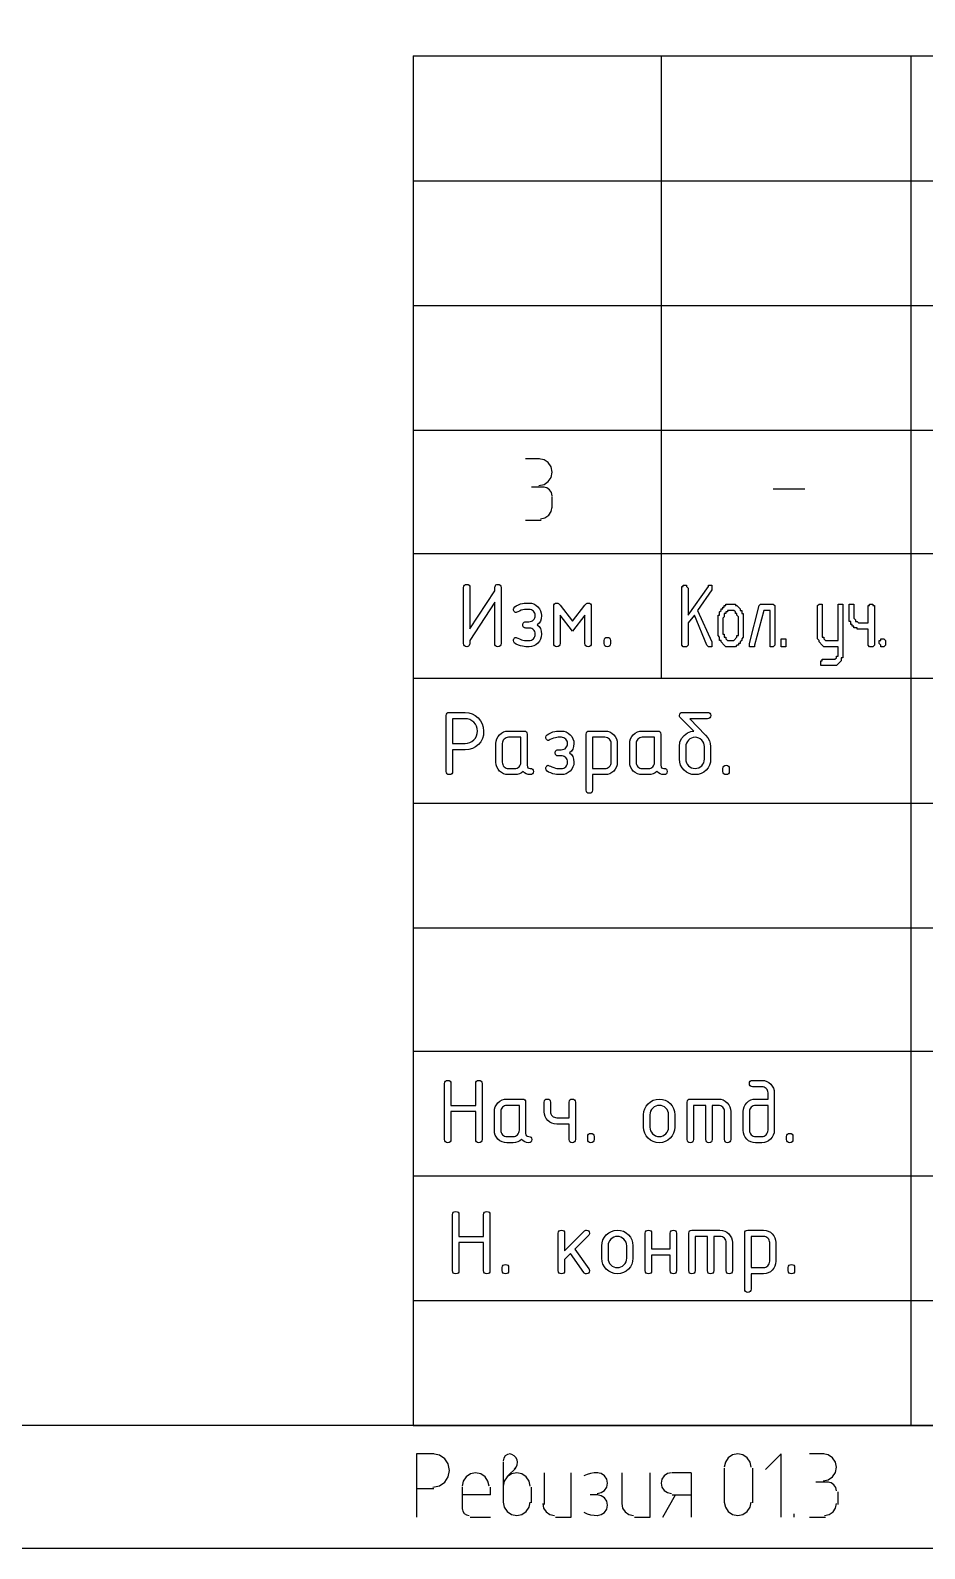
# Model space of a CAD drawing. Header units: millimetres. Extents: x 1 to 1188, y 1 to 840.
# Drawn here: x 984.4 to 1020.4, y 0.7 to 61.7 of the extents above; entities that cross this region are included whole.
import ezdxf

# ---------------------------------------------------------------- set-up
doc = ezdxf.new("R2010")
doc.units = ezdxf.units.MM
doc.layers.add('GEOMETRY', color=7, linetype='Continuous')
doc.layers.add('TEXT_OUTLINE', color=7, linetype='Continuous')

msp = doc.modelspace()

# ---------------------------------------------------------------- linework, layer by layer
at = {"layer": 'GEOMETRY'}
for points in [[(1188.156, 0.706), (0.832, 0.706), (0.832, 840.048)], [(999.815, 60.714), (1184.79, 60.714)], [(999.815, 60.714), (999.815, 5.658), (1184.79, 5.658)], [(1009.784, 60.714), (1009.784, 35.694)], [(1019.817, 60.714), (1019.817, 5.658)], [(999.815, 55.696), (1064.776, 55.696)], [(999.815, 50.68), (1064.776, 50.68), (1184.79, 50.68)], [(999.815, 45.664), (1064.776, 45.664)], [(1004.894, 44.52), (1004.323, 44.52)], [(1005.085, 43.378), (1004.577, 43.378)], [(1005.403, 42.552), (1005.403, 42.996)], [(1014.293, 43.314), (1015.563, 43.314)], [(1004.323, 42.044), (1004.958, 42.044)], [(999.815, 40.71), (1064.776, 40.71)], [(1001.841, 37.091), (1001.841, 39.34)], [(1002.094, 39.34), (1002.094, 37.675), (1003.092, 39.213)], [(1003.345, 39.34), (1003.345, 37.091)], [(1003.092, 37.091), (1003.092, 38.756), (1002.094, 37.212)], [(1004.344, 38.717), (1004.47, 38.717)], [(1004.47, 38.463), (1004.344, 38.463)], [(1005.467, 37.091), (1005.467, 38.59)], [(1005.721, 38.634), (1006.222, 37.995), (1006.718, 38.634)], [(1006.972, 38.59), (1006.972, 37.091)], [(1004.382, 37.967), (1004.421, 37.967), (1004.459, 37.967)], [(1006.222, 37.587), (1005.721, 38.232), (1005.721, 37.091)], [(1006.718, 37.091), (1006.718, 38.232), (1006.222, 37.587)], [(1004.503, 37.714), (1004.344, 37.714)], [(1004.344, 37.212), (1004.47, 37.212)], [(1004.47, 36.964), (1004.344, 36.964)], [(1007.492, 37.091), (1007.492, 37.212)], [(1007.746, 37.212), (1007.746, 37.091)], [(999.815, 35.694), (1184.79, 35.694)], [(1001.142, 31.947), (1001.142, 34.196)], [(1001.269, 34.323), (1001.897, 34.323)], [(1010.647, 34.323), (1011.651, 34.323)], [(1001.396, 34.07), (1001.396, 33.072), (1001.897, 33.072)], [(1001.897, 34.07), (1001.396, 34.07)], [(1003.645, 33.573), (1004.273, 33.573)], [(1005.646, 33.573), (1005.773, 33.573)], [(1006.897, 33.573), (1007.525, 33.573)], [(1009.021, 33.573), (1009.649, 33.573)], [(1011.099, 33.573), (1010.548, 34.119)], [(1011.651, 34.07), (1010.94, 34.07), (1011.568, 33.408)], [(1003.143, 32.322), (1003.143, 33.072)], [(1003.397, 33.072), (1003.397, 32.322)], [(1004.147, 33.32), (1003.645, 33.32)], [(1004.147, 32.322), (1004.147, 33.32)], [(1004.395, 33.447), (1004.395, 32.195)], [(1005.773, 33.32), (1005.646, 33.32)], [(1006.77, 31.198), (1006.77, 33.447)], [(1007.024, 33.32), (1007.024, 32.069), (1007.525, 32.069)], [(1007.525, 33.32), (1007.024, 33.32)], [(1007.773, 32.322), (1007.773, 33.072)], [(1008.021, 33.072), (1008.021, 32.322)], [(1008.519, 32.322), (1008.519, 33.072)], [(1008.773, 33.072), (1008.773, 32.322)], [(1009.522, 33.32), (1009.021, 33.32)], [(1009.522, 32.322), (1009.522, 33.32)], [(1009.771, 33.447), (1009.771, 32.195)], [(1001.897, 32.824), (1001.396, 32.824), (1001.396, 31.947)], [(1005.806, 32.57), (1005.646, 32.57)], [(1005.685, 32.824), (1005.724, 32.824), (1005.762, 32.824)], [(1010.521, 32.443), (1010.521, 32.945)], [(1010.774, 32.945), (1010.774, 32.443)], [(1011.524, 32.443), (1011.524, 32.945)], [(1011.772, 32.945), (1011.772, 32.443)], [(1003.645, 32.069), (1003.899, 32.069)], [(1003.899, 31.821), (1003.645, 31.821)], [(1005.646, 32.069), (1005.773, 32.069)], [(1005.773, 31.821), (1005.646, 31.821)], [(1007.525, 31.821), (1007.024, 31.821), (1007.024, 31.198)], [(1009.021, 32.069), (1009.274, 32.069)], [(1009.274, 31.821), (1009.021, 31.821)], [(1012.27, 31.947), (1012.27, 32.069)], [(1012.523, 32.069), (1012.523, 31.947)], [(999.815, 30.678), (1064.776, 30.678)], [(999.815, 25.66), (1064.776, 25.66)], [(999.815, 20.708), (1064.776, 20.708), (1184.79, 20.708)], [(1001.079, 17.152), (1001.079, 19.401)], [(1001.332, 19.401), (1001.332, 18.524), (1002.33, 18.524), (1002.33, 19.401)], [(1002.583, 19.401), (1002.583, 17.152)], [(1013.454, 19.528), (1013.834, 19.528)], [(1013.834, 19.274), (1013.454, 19.274)], [(1013.581, 18.778), (1014.082, 18.778), (1014.082, 19.026)], [(1014.33, 19.026), (1014.33, 17.527)], [(1003.582, 18.778), (1004.21, 18.778)], [(1004.083, 18.524), (1003.582, 18.524)], [(1004.083, 17.527), (1004.083, 18.524)], [(1004.331, 18.651), (1004.331, 17.4)], [(1005.081, 18.265), (1005.081, 18.651)], [(1005.335, 18.651), (1005.335, 18.276)], [(1005.583, 18.028), (1006.085, 18.028), (1006.085, 18.651)], [(1006.333, 18.651), (1006.333, 17.152)], [(1010.83, 17.152), (1010.83, 18.651)], [(1010.956, 18.778), (1012.081, 18.778)], [(1011.585, 17.152), (1011.585, 18.524), (1011.083, 18.524), (1011.083, 17.152)], [(1012.081, 18.524), (1011.833, 18.524), (1011.833, 17.152)], [(1014.082, 17.527), (1014.082, 18.524), (1013.581, 18.524)], [(1002.33, 17.152), (1002.33, 18.276), (1001.332, 18.276), (1001.332, 17.152)], [(1003.08, 17.527), (1003.08, 18.276)], [(1003.334, 18.276), (1003.334, 17.527)], [(1006.085, 17.152), (1006.085, 17.775), (1005.583, 17.775)], [(1009.08, 17.648), (1009.08, 18.15)], [(1009.334, 18.15), (1009.334, 17.648)], [(1010.083, 17.648), (1010.083, 18.15)], [(1010.332, 18.15), (1010.332, 17.648)], [(1012.334, 17.152), (1012.334, 18.276)], [(1012.582, 18.276), (1012.582, 17.152)], [(1013.079, 17.527), (1013.079, 18.276)], [(1013.333, 18.276), (1013.333, 17.527)], [(1003.582, 17.273), (1003.835, 17.273)], [(1006.831, 17.152), (1006.831, 17.273)], [(1007.084, 17.273), (1007.084, 17.152)], [(1013.581, 17.273), (1013.834, 17.273)], [(1014.828, 17.152), (1014.828, 17.273)], [(1015.082, 17.273), (1015.082, 17.152)], [(1003.835, 17.025), (1003.582, 17.025)], [(1013.834, 17.025), (1013.581, 17.025)], [(999.815, 15.692), (1064.776, 15.692)], [(1001.396, 11.881), (1001.396, 14.13)], [(1001.65, 14.13), (1001.65, 13.254), (1002.647, 13.254), (1002.647, 14.13)], [(1002.901, 14.13), (1002.901, 11.881)], [(1005.901, 12.681), (1006.683, 13.469)], [(1011.022, 13.507), (1012.146, 13.507)], [(1013.271, 13.507), (1013.9, 13.507)], [(1002.647, 11.881), (1002.647, 13.006), (1001.65, 13.006), (1001.65, 11.881)], [(1005.647, 11.881), (1005.647, 13.381)], [(1005.901, 13.381), (1005.901, 12.681)], [(1006.86, 13.292), (1006.314, 12.741), (1006.876, 11.953)], [(1007.396, 12.377), (1007.396, 12.879)], [(1007.65, 12.879), (1007.65, 12.377)], [(1008.4, 12.377), (1008.4, 12.879)], [(1008.648, 12.879), (1008.648, 12.377)], [(1009.146, 11.881), (1009.146, 13.381)], [(1009.399, 13.381), (1009.399, 12.758), (1010.149, 12.758), (1010.149, 13.381)], [(1010.397, 13.381), (1010.397, 11.881)], [(1010.895, 11.881), (1010.895, 13.381)], [(1011.65, 11.881), (1011.65, 13.254), (1011.148, 13.254), (1011.148, 11.881)], [(1012.146, 13.254), (1011.898, 13.254), (1011.898, 11.881)], [(1012.4, 11.881), (1012.4, 13.006)], [(1012.648, 13.006), (1012.648, 11.881)], [(1013.145, 11.132), (1013.145, 13.381)], [(1013.398, 13.254), (1013.398, 12.003), (1013.9, 12.003)], [(1013.9, 13.254), (1013.398, 13.254)], [(1014.148, 12.256), (1014.148, 13.006)], [(1014.396, 13.006), (1014.396, 12.256)], [(1006.672, 11.81), (1006.132, 12.565), (1005.901, 12.333), (1005.901, 11.881)], [(1009.399, 12.504), (1009.399, 11.881)], [(1010.149, 11.881), (1010.149, 12.504), (1009.399, 12.504)], [(1003.397, 11.881), (1003.397, 12.003)], [(1003.651, 12.003), (1003.651, 11.881)], [(1013.9, 11.755), (1013.398, 11.755), (1013.398, 11.132)], [(1014.894, 11.881), (1014.894, 12.003)], [(1015.147, 12.003), (1015.147, 11.881)], [(999.815, 10.676), (1064.776, 10.676)], [(1000.64, 4.516), (999.942, 4.516), (999.942, 1.976)], [(1014.61, 1.976), (1014.61, 4.516), (1013.976, 3.881)], [(1016.325, 4.516), (1015.753, 4.516)], [(1003.434, 4.198), (1003.434, 2.547)], [(1003.942, 3.944), (1003.625, 3.627)], [(1005.085, 3.754), (1005.085, 2.483)], [(1005.53, 1.976), (1006.165, 1.976), (1006.165, 3.754)], [(1008.196, 3.754), (1008.196, 2.483)], [(1008.705, 1.976), (1009.34, 1.976), (1009.34, 3.754)], [(1010.991, 3.754), (1010.229, 3.754)], [(1010.991, 3.754), (1010.991, 1.976)], [(1012.323, 3.944), (1012.323, 2.547)], [(1013.467, 2.547), (1013.467, 3.944)], [(999.942, 3.119), (1000.64, 3.119)], [(1001.783, 3.182), (1001.783, 2.293)], [(1002.927, 2.865), (1002.927, 3.182)], [(1004.577, 2.547), (1004.577, 3.182)], [(1016.515, 3.372), (1016.007, 3.372)], [(1002.927, 2.865), (1001.783, 2.865)], [(1007.244, 2.865), (1006.927, 2.865)], [(1009.847, 1.976), (1010.356, 2.865)], [(1010.229, 2.865), (1010.991, 2.865)], [(1016.896, 2.483), (1016.896, 2.992)], [(1002.101, 1.976), (1002.927, 1.976)], [(1015.118, 2.103), (1015.118, 1.976)], [(1015.753, 1.976), (1016.389, 1.976)]]:
    msp.add_lwpolyline(points, dxfattribs=at)
for points in [[(1184.79, 5.658), (20.835, 5.658), (20.835, 836.683), (1184.79, 836.683)], [(1011.118, 38.234), (1010.864, 37.917), (1010.864, 37.028), (1010.801, 36.964), (1010.673, 36.964), (1010.609, 37.028), (1010.609, 39.377), (1010.673, 39.377), (1010.673, 39.441), (1010.801, 39.441), (1010.801, 39.377), (1010.864, 39.314), (1010.864, 38.234), (1011.689, 39.377), (1011.689, 39.441), (1011.816, 39.441), (1011.816, 39.251), (1011.244, 38.425), (1011.816, 37.155), (1011.816, 36.964), (1011.689, 36.964), (1011.626, 37.028)], [(1012.07, 37.535), (1012.07, 38.234), (1012.133, 38.234), (1012.133, 38.36), (1012.197, 38.425), (1012.197, 38.489), (1012.26, 38.489), (1012.26, 38.552), (1012.323, 38.552), (1012.323, 38.615), (1012.388, 38.615), (1012.388, 38.679), (1012.769, 38.679), (1012.769, 38.615), (1012.832, 38.615), (1012.959, 38.489), (1012.959, 38.425), (1013.022, 38.425), (1013.022, 38.297), (1013.085, 38.297), (1013.085, 37.345), (1013.022, 37.281), (1013.022, 37.218), (1012.959, 37.155), (1012.959, 37.091), (1012.895, 37.091), (1012.895, 37.028), (1012.832, 37.028), (1012.769, 36.964), (1012.388, 36.964), (1012.323, 37.028), (1012.197, 37.155), (1012.197, 37.218), (1012.133, 37.218), (1012.133, 37.345), (1012.07, 37.408)], [(1013.848, 38.679), (1014.293, 38.679), (1014.356, 38.615), (1014.356, 37.028), (1014.293, 36.964), (1014.166, 36.964), (1014.166, 38.425), (1013.911, 38.425), (1013.531, 37.028), (1013.531, 36.964), (1013.34, 36.964), (1013.34, 37.091), (1013.721, 38.615), (1013.784, 38.679)], [(1016.896, 36.71), (1016.896, 36.964), (1016.325, 36.964), (1016.26, 37.028), (1016.134, 37.155), (1016.134, 37.218), (1016.07, 37.281), (1016.07, 38.615), (1016.134, 38.679), (1016.26, 38.679), (1016.26, 37.345), (1016.325, 37.345), (1016.325, 37.281), (1016.389, 37.218), (1016.896, 37.218), (1016.896, 38.679), (1017.086, 38.679), (1017.086, 36.519), (1017.023, 36.519), (1017.023, 36.393), (1016.832, 36.202), (1016.197, 36.202), (1016.197, 36.393), (1016.26, 36.393), (1016.26, 36.456), (1016.769, 36.456), (1016.832, 36.519), (1016.832, 36.583), (1016.896, 36.583)], [(1018.356, 38.552), (1018.356, 37.028), (1018.293, 36.964), (1018.166, 36.964), (1018.103, 37.028), (1018.103, 37.663), (1017.658, 37.663), (1017.658, 37.727), (1017.531, 37.727), (1017.531, 37.79), (1017.468, 37.79), (1017.468, 37.853), (1017.404, 37.853), (1017.404, 37.98), (1017.341, 37.98), (1017.341, 38.679), (1017.531, 38.679), (1017.531, 38.107), (1017.594, 38.044), (1017.594, 37.98), (1017.658, 37.98), (1017.721, 37.917), (1018.103, 37.917), (1018.103, 38.615), (1018.166, 38.615), (1018.166, 38.679), (1018.293, 38.679), (1018.293, 38.615), (1018.356, 38.615)], [(1012.895, 37.535), (1012.895, 38.17), (1012.832, 38.234), (1012.832, 38.297), (1012.769, 38.297), (1012.769, 38.36), (1012.705, 38.425), (1012.452, 38.425), (1012.452, 38.36), (1012.388, 38.36), (1012.388, 38.297), (1012.323, 38.297), (1012.323, 38.17), (1012.26, 38.107), (1012.26, 37.472), (1012.323, 37.472), (1012.323, 37.345), (1012.388, 37.345), (1012.388, 37.281), (1012.452, 37.218), (1012.705, 37.218), (1012.832, 37.345), (1012.832, 37.408), (1012.895, 37.408)], [(1014.61, 37.218), (1014.61, 37.281), (1014.801, 37.281), (1014.801, 36.964), (1014.61, 36.964)], [(1018.547, 37.218), (1018.61, 37.218), (1018.61, 37.281), (1018.738, 37.281), (1018.802, 37.218), (1018.802, 37.028), (1018.738, 36.964), (1018.61, 36.964), (1018.61, 37.028), (1018.547, 37.091)]]:
    msp.add_lwpolyline(points, close=True, dxfattribs=at)
at = {"layer": 'TEXT_OUTLINE'}
for points in [[(1005.403, 43.981), (1005.36, 44.191), (1005.244, 44.362), (1005.073, 44.478), (1004.863, 44.52)], [(1004.863, 43.441), (1005.073, 43.484), (1005.244, 43.599), (1005.36, 43.771), (1005.403, 43.981)], [(1005.403, 43.028), (1005.375, 43.164), (1005.3, 43.275), (1005.189, 43.35), (1005.053, 43.378)], [(1004.926, 42.107), (1005.112, 42.145), (1005.263, 42.247), (1005.365, 42.399), (1005.403, 42.584)], [(1001.841, 39.34), (1001.848, 39.395), (1001.872, 39.435), (1001.912, 39.459), (1001.967, 39.467)], [(1001.967, 39.467), (1002.023, 39.459), (1002.062, 39.435), (1002.086, 39.395), (1002.094, 39.34)], [(1003.092, 39.213), (1003.092, 39.273), (1003.094, 39.321), (1003.098, 39.356), (1003.103, 39.378)], [(1003.103, 39.378), (1003.118, 39.417), (1003.142, 39.444), (1003.176, 39.461), (1003.219, 39.467)], [(1003.219, 39.467), (1003.274, 39.459), (1003.314, 39.435), (1003.337, 39.395), (1003.345, 39.34)], [(1003.842, 38.469), (1003.855, 38.517), (1003.894, 38.564), (1003.959, 38.608), (1004.051, 38.651)], [(1003.87, 38.381), (1003.857, 38.405), (1003.849, 38.427), (1003.844, 38.449), (1003.842, 38.469)], [(1004.051, 38.651), (1004.132, 38.68), (1004.207, 38.7), (1004.277, 38.713), (1004.344, 38.717)], [(1004.344, 38.463), (1004.288, 38.459), (1004.226, 38.447), (1004.158, 38.426), (1004.085, 38.397)], [(1004.47, 38.717), (1004.571, 38.708), (1004.663, 38.68), (1004.747, 38.633), (1004.823, 38.568)], [(1004.647, 38.392), (1004.609, 38.423), (1004.566, 38.445), (1004.52, 38.459), (1004.47, 38.463)], [(1004.823, 38.568), (1004.888, 38.492), (1004.935, 38.408), (1004.963, 38.316), (1004.972, 38.215)], [(1005.467, 38.59), (1005.475, 38.645), (1005.498, 38.685), (1005.538, 38.709), (1005.594, 38.717)], [(1005.594, 38.717), (1005.624, 38.712), (1005.656, 38.696), (1005.688, 38.67), (1005.721, 38.634)], [(1006.718, 38.634), (1006.751, 38.67), (1006.783, 38.696), (1006.814, 38.712), (1006.845, 38.717)], [(1006.845, 38.717), (1006.9, 38.709), (1006.94, 38.685), (1006.964, 38.645), (1006.972, 38.59)], [(1003.941, 38.337), (1003.922, 38.339), (1003.904, 38.347), (1003.886, 38.361), (1003.87, 38.381)], [(1004.085, 38.397), (1004.02, 38.37), (1003.974, 38.351), (1003.948, 38.34), (1003.941, 38.337)], [(1004.217, 37.84), (1004.219, 37.865), (1004.226, 37.887), (1004.238, 37.909), (1004.255, 37.929)], [(1004.255, 37.929), (1004.277, 37.945), (1004.306, 37.957), (1004.341, 37.965), (1004.382, 37.967)], [(1004.459, 37.967), (1004.519, 37.972), (1004.571, 37.985), (1004.615, 38.007), (1004.652, 38.039)], [(1004.718, 38.215), (1004.714, 38.265), (1004.7, 38.311), (1004.678, 38.353), (1004.647, 38.392)], [(1004.652, 38.039), (1004.681, 38.076), (1004.702, 38.118), (1004.714, 38.165), (1004.718, 38.215)], [(1004.972, 38.215), (1004.961, 38.09), (1004.928, 37.986), (1004.873, 37.903), (1004.796, 37.84)], [(1003.842, 37.207), (1003.844, 37.228), (1003.849, 37.25), (1003.857, 37.272), (1003.87, 37.295)], [(1003.87, 37.295), (1003.886, 37.314), (1003.904, 37.328), (1003.922, 37.336), (1003.941, 37.339)], [(1003.941, 37.339), (1003.952, 37.335), (1003.98, 37.322), (1004.026, 37.302), (1004.09, 37.273)], [(1004.09, 37.273), (1004.162, 37.246), (1004.228, 37.227), (1004.288, 37.216), (1004.344, 37.212)], [(1004.255, 37.752), (1004.238, 37.77), (1004.226, 37.791), (1004.219, 37.814), (1004.217, 37.84)], [(1004.344, 37.714), (1004.315, 37.718), (1004.291, 37.726), (1004.271, 37.737), (1004.255, 37.752)], [(1004.47, 37.212), (1004.52, 37.217), (1004.566, 37.23), (1004.609, 37.252), (1004.647, 37.284)], [(1004.652, 37.648), (1004.622, 37.672), (1004.587, 37.691), (1004.548, 37.705), (1004.503, 37.714)], [(1004.647, 37.284), (1004.678, 37.324), (1004.7, 37.367), (1004.714, 37.415), (1004.718, 37.466)], [(1004.718, 37.466), (1004.714, 37.52), (1004.702, 37.569), (1004.681, 37.611), (1004.652, 37.648)], [(1004.796, 37.84), (1004.873, 37.775), (1004.928, 37.691), (1004.961, 37.588), (1004.972, 37.466)], [(1004.972, 37.466), (1004.963, 37.364), (1004.935, 37.271), (1004.888, 37.185), (1004.823, 37.107)], [(1007.492, 37.212), (1007.5, 37.267), (1007.523, 37.307), (1007.563, 37.331), (1007.619, 37.339)], [(1007.619, 37.339), (1007.674, 37.331), (1007.714, 37.307), (1007.738, 37.267), (1007.746, 37.212)], [(1001.967, 36.964), (1001.912, 36.972), (1001.872, 36.995), (1001.848, 37.035), (1001.841, 37.091)], [(1002.083, 37.052), (1002.067, 37.013), (1002.043, 36.986), (1002.009, 36.97), (1001.967, 36.964)], [(1002.094, 37.212), (1002.093, 37.152), (1002.091, 37.106), (1002.088, 37.072), (1002.083, 37.052)], [(1003.219, 36.964), (1003.163, 36.972), (1003.123, 36.995), (1003.1, 37.035), (1003.092, 37.091)], [(1003.345, 37.091), (1003.337, 37.035), (1003.314, 36.995), (1003.274, 36.972), (1003.219, 36.964)], [(1004.046, 37.03), (1003.957, 37.068), (1003.893, 37.11), (1003.855, 37.156), (1003.842, 37.207)], [(1004.344, 36.964), (1004.275, 36.968), (1004.203, 36.981), (1004.127, 37.001), (1004.046, 37.03)], [(1004.823, 37.107), (1004.747, 37.044), (1004.663, 37), (1004.571, 36.973), (1004.47, 36.964)], [(1005.594, 36.964), (1005.538, 36.972), (1005.498, 36.995), (1005.475, 37.035), (1005.467, 37.091)], [(1005.721, 37.091), (1005.713, 37.035), (1005.689, 36.995), (1005.649, 36.972), (1005.594, 36.964)], [(1006.845, 36.964), (1006.789, 36.972), (1006.75, 36.995), (1006.726, 37.035), (1006.718, 37.091)], [(1006.972, 37.091), (1006.964, 37.035), (1006.94, 36.995), (1006.9, 36.972), (1006.845, 36.964)], [(1007.619, 36.964), (1007.563, 36.972), (1007.523, 36.995), (1007.5, 37.035), (1007.492, 37.091)], [(1007.746, 37.091), (1007.738, 37.035), (1007.714, 36.995), (1007.674, 36.972), (1007.619, 36.964)], [(1001.142, 34.196), (1001.15, 34.252), (1001.173, 34.291), (1001.213, 34.315), (1001.269, 34.323)], [(1001.897, 34.323), (1002.046, 34.309), (1002.184, 34.268), (1002.31, 34.199), (1002.426, 34.103)], [(1010.521, 34.196), (1010.528, 34.252), (1010.552, 34.291), (1010.592, 34.315), (1010.647, 34.323)], [(1010.548, 34.119), (1010.536, 34.134), (1010.527, 34.152), (1010.522, 34.173), (1010.521, 34.196)], [(1011.651, 34.323), (1011.706, 34.315), (1011.746, 34.291), (1011.769, 34.252), (1011.777, 34.196)], [(1011.777, 34.196), (1011.769, 34.14), (1011.746, 34.101), (1011.706, 34.077), (1011.651, 34.07)], [(1002.25, 33.926), (1002.174, 33.989), (1002.09, 34.034), (1001.998, 34.06), (1001.897, 34.07)], [(1002.393, 33.573), (1002.384, 33.674), (1002.357, 33.766), (1002.313, 33.85), (1002.25, 33.926)], [(1002.25, 33.215), (1002.313, 33.291), (1002.357, 33.376), (1002.384, 33.47), (1002.393, 33.573)], [(1002.426, 34.103), (1002.523, 33.987), (1002.591, 33.86), (1002.633, 33.722), (1002.647, 33.573)], [(1002.647, 33.573), (1002.634, 33.413), (1002.594, 33.269), (1002.529, 33.14), (1002.437, 33.028)], [(1003.287, 33.425), (1003.365, 33.49), (1003.45, 33.536), (1003.544, 33.564), (1003.645, 33.573)], [(1004.273, 33.573), (1004.326, 33.565), (1004.364, 33.542), (1004.387, 33.502), (1004.395, 33.447)], [(1005.354, 33.507), (1005.434, 33.536), (1005.51, 33.557), (1005.58, 33.569), (1005.646, 33.573)], [(1005.773, 33.573), (1005.874, 33.564), (1005.966, 33.536), (1006.05, 33.49), (1006.126, 33.425)], [(1006.77, 33.447), (1006.778, 33.502), (1006.801, 33.542), (1006.841, 33.565), (1006.897, 33.573)], [(1007.525, 33.573), (1007.625, 33.564), (1007.718, 33.536), (1007.802, 33.49), (1007.878, 33.425)], [(1008.663, 33.425), (1008.741, 33.49), (1008.826, 33.536), (1008.92, 33.564), (1009.021, 33.573)], [(1009.649, 33.573), (1009.702, 33.565), (1009.74, 33.542), (1009.763, 33.502), (1009.771, 33.447)], [(1010.846, 33.502), (1010.913, 33.533), (1010.978, 33.555), (1011.04, 33.569), (1011.099, 33.573)], [(1001.897, 33.072), (1001.998, 33.081), (1002.09, 33.107), (1002.174, 33.152), (1002.25, 33.215)], [(1002.437, 33.028), (1002.325, 32.938), (1002.197, 32.875), (1002.055, 32.836), (1001.897, 32.824)], [(1003.143, 33.072), (1003.152, 33.172), (1003.179, 33.264), (1003.224, 33.348), (1003.287, 33.425)], [(1003.469, 33.248), (1003.437, 33.21), (1003.415, 33.168), (1003.401, 33.122), (1003.397, 33.072)], [(1003.645, 33.32), (1003.594, 33.315), (1003.548, 33.302), (1003.506, 33.279), (1003.469, 33.248)], [(1005.145, 33.325), (1005.158, 33.374), (1005.197, 33.42), (1005.262, 33.465), (1005.354, 33.507)], [(1005.172, 33.237), (1005.16, 33.261), (1005.151, 33.284), (1005.146, 33.305), (1005.145, 33.325)], [(1005.244, 33.193), (1005.225, 33.196), (1005.207, 33.204), (1005.189, 33.217), (1005.172, 33.237)], [(1005.387, 33.254), (1005.323, 33.227), (1005.277, 33.208), (1005.251, 33.197), (1005.244, 33.193)], [(1005.646, 33.32), (1005.591, 33.316), (1005.529, 33.303), (1005.461, 33.283), (1005.387, 33.254)], [(1005.95, 33.248), (1005.911, 33.279), (1005.869, 33.302), (1005.823, 33.315), (1005.773, 33.32)], [(1006.021, 33.072), (1006.017, 33.122), (1006.003, 33.168), (1005.981, 33.21), (1005.95, 33.248)], [(1005.955, 32.895), (1005.984, 32.933), (1006.005, 32.975), (1006.017, 33.021), (1006.021, 33.072)], [(1006.275, 33.072), (1006.264, 32.947), (1006.231, 32.843), (1006.175, 32.759), (1006.098, 32.697)], [(1006.126, 33.425), (1006.191, 33.348), (1006.238, 33.264), (1006.266, 33.172), (1006.275, 33.072)], [(1007.702, 33.248), (1007.663, 33.279), (1007.621, 33.302), (1007.575, 33.315), (1007.525, 33.32)], [(1007.773, 33.072), (1007.769, 33.122), (1007.755, 33.168), (1007.733, 33.21), (1007.702, 33.248)], [(1007.878, 33.425), (1007.94, 33.348), (1007.985, 33.264), (1008.012, 33.172), (1008.021, 33.072)], [(1008.519, 33.072), (1008.528, 33.172), (1008.555, 33.264), (1008.6, 33.348), (1008.663, 33.425)], [(1008.844, 33.248), (1008.813, 33.21), (1008.791, 33.168), (1008.777, 33.122), (1008.773, 33.072)], [(1009.021, 33.32), (1008.97, 33.315), (1008.924, 33.302), (1008.882, 33.279), (1008.844, 33.248)], [(1010.521, 32.945), (1010.541, 33.122), (1010.602, 33.274), (1010.703, 33.4), (1010.846, 33.502)], [(1010.884, 33.21), (1010.836, 33.151), (1010.801, 33.088), (1010.781, 33.019), (1010.774, 32.945)], [(1011.149, 33.32), (1011.074, 33.313), (1011.005, 33.292), (1010.942, 33.258), (1010.884, 33.21)], [(1011.414, 33.21), (1011.355, 33.258), (1011.292, 33.292), (1011.223, 33.313), (1011.149, 33.32)], [(1011.524, 32.945), (1011.517, 33.019), (1011.496, 33.088), (1011.462, 33.151), (1011.414, 33.21)], [(1011.568, 33.408), (1011.657, 33.299), (1011.721, 33.185), (1011.759, 33.067), (1011.772, 32.945)], [(1005.52, 32.697), (1005.522, 32.721), (1005.529, 32.744), (1005.541, 32.765), (1005.558, 32.785)], [(1005.558, 32.609), (1005.541, 32.627), (1005.529, 32.647), (1005.522, 32.671), (1005.52, 32.697)], [(1005.558, 32.785), (1005.58, 32.802), (1005.609, 32.814), (1005.644, 32.821), (1005.685, 32.824)], [(1005.646, 32.57), (1005.618, 32.574), (1005.594, 32.582), (1005.574, 32.594), (1005.558, 32.609)], [(1005.762, 32.824), (1005.822, 32.828), (1005.874, 32.842), (1005.918, 32.864), (1005.955, 32.895)], [(1005.955, 32.504), (1005.925, 32.528), (1005.89, 32.547), (1005.851, 32.561), (1005.806, 32.57)], [(1006.021, 32.322), (1006.017, 32.377), (1006.005, 32.426), (1005.984, 32.468), (1005.955, 32.504)], [(1006.098, 32.697), (1006.175, 32.632), (1006.231, 32.548), (1006.264, 32.445), (1006.275, 32.322)], [(1010.703, 32.002), (1010.623, 32.098), (1010.566, 32.203), (1010.532, 32.318), (1010.521, 32.443)], [(1010.774, 32.443), (1010.781, 32.369), (1010.8, 32.3), (1010.833, 32.236), (1010.879, 32.179)], [(1011.414, 32.179), (1011.462, 32.236), (1011.496, 32.3), (1011.517, 32.369), (1011.524, 32.443)], [(1011.772, 32.443), (1011.761, 32.318), (1011.726, 32.203), (1011.67, 32.098), (1011.59, 32.002)], [(1001.269, 31.821), (1001.213, 31.828), (1001.173, 31.852), (1001.15, 31.891), (1001.142, 31.947)], [(1001.396, 31.947), (1001.388, 31.891), (1001.364, 31.852), (1001.324, 31.828), (1001.269, 31.821)], [(1003.287, 31.964), (1003.224, 32.042), (1003.179, 32.128), (1003.152, 32.221), (1003.143, 32.322)], [(1003.645, 31.821), (1003.544, 31.829), (1003.45, 31.856), (1003.365, 31.901), (1003.287, 31.964)], [(1003.397, 32.322), (1003.401, 32.271), (1003.415, 32.224), (1003.437, 32.18), (1003.469, 32.14)], [(1003.469, 32.14), (1003.508, 32.109), (1003.551, 32.086), (1003.597, 32.073), (1003.645, 32.069)], [(1003.899, 32.069), (1003.946, 32.073), (1003.991, 32.086), (1004.032, 32.109), (1004.07, 32.14)], [(1004.235, 31.953), (1004.162, 31.895), (1004.082, 31.854), (1003.994, 31.829), (1003.899, 31.821)], [(1004.07, 32.14), (1004.103, 32.18), (1004.127, 32.224), (1004.142, 32.271), (1004.147, 32.322)], [(1004.522, 31.821), (1004.437, 31.829), (1004.361, 31.854), (1004.294, 31.895), (1004.235, 31.953)], [(1004.395, 32.195), (1004.403, 32.14), (1004.426, 32.1), (1004.466, 32.076), (1004.522, 32.069)], [(1004.522, 32.069), (1004.577, 32.061), (1004.616, 32.038), (1004.64, 32), (1004.648, 31.947)], [(1004.648, 31.947), (1004.64, 31.891), (1004.616, 31.852), (1004.577, 31.828), (1004.522, 31.821)], [(1005.145, 32.063), (1005.146, 32.085), (1005.151, 32.107), (1005.16, 32.129), (1005.172, 32.151)], [(1005.349, 31.887), (1005.259, 31.924), (1005.196, 31.966), (1005.158, 32.012), (1005.145, 32.063)], [(1005.172, 32.151), (1005.189, 32.17), (1005.207, 32.184), (1005.225, 32.193), (1005.244, 32.195)], [(1005.244, 32.195), (1005.255, 32.191), (1005.283, 32.179), (1005.329, 32.158), (1005.393, 32.129)], [(1005.646, 31.821), (1005.578, 31.825), (1005.506, 31.837), (1005.429, 31.858), (1005.349, 31.887)], [(1005.393, 32.129), (1005.465, 32.102), (1005.531, 32.083), (1005.591, 32.072), (1005.646, 32.069)], [(1005.773, 32.069), (1005.823, 32.073), (1005.869, 32.086), (1005.911, 32.109), (1005.95, 32.14)], [(1006.126, 31.964), (1006.05, 31.901), (1005.966, 31.856), (1005.874, 31.829), (1005.773, 31.821)], [(1005.95, 32.14), (1005.981, 32.18), (1006.003, 32.224), (1006.017, 32.271), (1006.021, 32.322)], [(1006.275, 32.322), (1006.266, 32.221), (1006.238, 32.128), (1006.191, 32.042), (1006.126, 31.964)], [(1007.525, 32.069), (1007.573, 32.073), (1007.617, 32.086), (1007.658, 32.109), (1007.696, 32.14)], [(1007.878, 31.964), (1007.802, 31.901), (1007.718, 31.856), (1007.625, 31.829), (1007.525, 31.821)], [(1007.696, 32.14), (1007.73, 32.18), (1007.754, 32.224), (1007.768, 32.271), (1007.773, 32.322)], [(1008.021, 32.322), (1008.012, 32.221), (1007.985, 32.128), (1007.94, 32.042), (1007.878, 31.964)], [(1008.663, 31.964), (1008.6, 32.042), (1008.555, 32.128), (1008.528, 32.221), (1008.519, 32.322)], [(1009.021, 31.821), (1008.92, 31.829), (1008.826, 31.856), (1008.741, 31.901), (1008.663, 31.964)], [(1008.773, 32.322), (1008.777, 32.271), (1008.791, 32.224), (1008.813, 32.18), (1008.844, 32.14)], [(1008.844, 32.14), (1008.884, 32.109), (1008.927, 32.086), (1008.973, 32.073), (1009.021, 32.069)], [(1009.274, 32.069), (1009.322, 32.073), (1009.367, 32.086), (1009.408, 32.109), (1009.445, 32.14)], [(1009.611, 31.953), (1009.538, 31.895), (1009.458, 31.854), (1009.37, 31.829), (1009.274, 31.821)], [(1009.445, 32.14), (1009.479, 32.18), (1009.503, 32.224), (1009.518, 32.271), (1009.522, 32.322)], [(1009.897, 31.821), (1009.813, 31.829), (1009.737, 31.854), (1009.67, 31.895), (1009.611, 31.953)], [(1009.771, 32.195), (1009.778, 32.14), (1009.802, 32.1), (1009.841, 32.076), (1009.897, 32.069)], [(1009.897, 32.069), (1009.953, 32.061), (1009.992, 32.038), (1010.016, 32), (1010.024, 31.947)], [(1010.024, 31.947), (1010.016, 31.891), (1009.992, 31.852), (1009.953, 31.828), (1009.897, 31.821)], [(1011.149, 31.821), (1011.023, 31.832), (1010.907, 31.866), (1010.8, 31.923), (1010.703, 32.002)], [(1010.879, 32.179), (1010.937, 32.13), (1011.001, 32.096), (1011.072, 32.075), (1011.149, 32.069)], [(1011.149, 32.069), (1011.223, 32.075), (1011.292, 32.096), (1011.355, 32.13), (1011.414, 32.179)], [(1011.59, 32.002), (1011.494, 31.923), (1011.389, 31.866), (1011.274, 31.832), (1011.149, 31.821)], [(1012.27, 32.069), (1012.278, 32.124), (1012.301, 32.164), (1012.341, 32.187), (1012.397, 32.195)], [(1012.397, 31.821), (1012.341, 31.828), (1012.301, 31.852), (1012.278, 31.891), (1012.27, 31.947)], [(1012.397, 32.195), (1012.452, 32.187), (1012.492, 32.164), (1012.516, 32.124), (1012.523, 32.069)], [(1012.523, 31.947), (1012.516, 31.891), (1012.492, 31.852), (1012.452, 31.828), (1012.397, 31.821)], [(1006.897, 31.071), (1006.841, 31.079), (1006.801, 31.103), (1006.778, 31.142), (1006.77, 31.198)], [(1007.024, 31.198), (1007.016, 31.142), (1006.992, 31.103), (1006.952, 31.079), (1006.897, 31.071)], [(1001.079, 19.401), (1001.086, 19.456), (1001.11, 19.496), (1001.15, 19.52), (1001.205, 19.528)], [(1001.205, 19.528), (1001.261, 19.52), (1001.3, 19.496), (1001.324, 19.456), (1001.332, 19.401)], [(1002.33, 19.401), (1002.338, 19.456), (1002.361, 19.496), (1002.401, 19.52), (1002.457, 19.528)], [(1002.457, 19.528), (1002.512, 19.52), (1002.552, 19.496), (1002.575, 19.456), (1002.583, 19.401)], [(1013.333, 19.401), (1013.34, 19.456), (1013.363, 19.496), (1013.401, 19.52), (1013.454, 19.528)], [(1013.454, 19.274), (1013.401, 19.282), (1013.363, 19.305), (1013.34, 19.345), (1013.333, 19.401)], [(1013.834, 19.528), (1013.935, 19.518), (1014.027, 19.49), (1014.111, 19.444), (1014.187, 19.379)], [(1014.011, 19.202), (1013.972, 19.233), (1013.93, 19.256), (1013.884, 19.269), (1013.834, 19.274)], [(1014.082, 19.026), (1014.078, 19.076), (1014.064, 19.122), (1014.042, 19.164), (1014.011, 19.202)], [(1014.187, 19.379), (1014.25, 19.303), (1014.294, 19.218), (1014.321, 19.126), (1014.33, 19.026)], [(1003.08, 18.276), (1003.089, 18.377), (1003.115, 18.469), (1003.16, 18.553), (1003.223, 18.629)], [(1003.223, 18.629), (1003.301, 18.694), (1003.387, 18.741), (1003.48, 18.769), (1003.582, 18.778)], [(1003.405, 18.453), (1003.374, 18.414), (1003.351, 18.372), (1003.338, 18.326), (1003.334, 18.276)], [(1003.582, 18.524), (1003.531, 18.52), (1003.485, 18.506), (1003.443, 18.484), (1003.405, 18.453)], [(1004.21, 18.778), (1004.263, 18.77), (1004.301, 18.746), (1004.324, 18.706), (1004.331, 18.651)], [(1005.081, 18.651), (1005.089, 18.706), (1005.113, 18.746), (1005.152, 18.77), (1005.208, 18.778)], [(1005.208, 18.778), (1005.263, 18.77), (1005.303, 18.746), (1005.327, 18.706), (1005.335, 18.651)], [(1006.085, 18.651), (1006.092, 18.706), (1006.116, 18.746), (1006.156, 18.77), (1006.211, 18.778)], [(1006.211, 18.778), (1006.264, 18.77), (1006.302, 18.746), (1006.325, 18.706), (1006.333, 18.651)], [(1009.08, 18.15), (1009.092, 18.274), (1009.126, 18.389), (1009.183, 18.495), (1009.262, 18.591)], [(1009.262, 18.591), (1009.36, 18.672), (1009.467, 18.731), (1009.583, 18.766), (1009.709, 18.778)], [(1009.444, 18.414), (1009.395, 18.356), (1009.361, 18.292), (1009.341, 18.223), (1009.334, 18.15)], [(1009.709, 18.524), (1009.634, 18.517), (1009.565, 18.497), (1009.502, 18.462), (1009.444, 18.414)], [(1009.709, 18.778), (1009.835, 18.767), (1009.951, 18.732), (1010.056, 18.676), (1010.15, 18.596)], [(1009.973, 18.414), (1009.915, 18.462), (1009.851, 18.497), (1009.783, 18.517), (1009.709, 18.524)], [(1010.083, 18.15), (1010.077, 18.223), (1010.056, 18.292), (1010.021, 18.356), (1009.973, 18.414)], [(1010.15, 18.596), (1010.229, 18.5), (1010.286, 18.393), (1010.32, 18.277), (1010.332, 18.15)], [(1010.83, 18.651), (1010.837, 18.706), (1010.861, 18.746), (1010.9, 18.77), (1010.956, 18.778)], [(1012.081, 18.778), (1012.181, 18.769), (1012.273, 18.741), (1012.357, 18.694), (1012.434, 18.629)], [(1012.263, 18.453), (1012.224, 18.484), (1012.181, 18.506), (1012.133, 18.52), (1012.081, 18.524)], [(1012.334, 18.276), (1012.33, 18.326), (1012.316, 18.372), (1012.294, 18.414), (1012.263, 18.453)], [(1012.434, 18.629), (1012.499, 18.553), (1012.545, 18.469), (1012.573, 18.377), (1012.582, 18.276)], [(1013.079, 18.276), (1013.088, 18.377), (1013.115, 18.469), (1013.159, 18.553), (1013.222, 18.629)], [(1013.222, 18.629), (1013.301, 18.694), (1013.386, 18.741), (1013.479, 18.769), (1013.581, 18.778)], [(1013.404, 18.453), (1013.373, 18.414), (1013.35, 18.372), (1013.337, 18.326), (1013.333, 18.276)], [(1013.581, 18.524), (1013.53, 18.52), (1013.484, 18.506), (1013.442, 18.484), (1013.404, 18.453)], [(1005.23, 17.918), (1005.165, 17.993), (1005.119, 18.076), (1005.091, 18.167), (1005.081, 18.265)], [(1005.583, 17.775), (1005.484, 17.784), (1005.393, 17.81), (1005.308, 17.855), (1005.23, 17.918)], [(1005.335, 18.276), (1005.339, 18.226), (1005.353, 18.179), (1005.375, 18.137), (1005.407, 18.1)], [(1005.407, 18.1), (1005.446, 18.068), (1005.489, 18.046), (1005.535, 18.033), (1005.583, 18.028)], [(1001.205, 17.025), (1001.15, 17.033), (1001.11, 17.056), (1001.086, 17.096), (1001.079, 17.152)], [(1001.332, 17.152), (1001.324, 17.096), (1001.3, 17.056), (1001.261, 17.033), (1001.205, 17.025)], [(1002.457, 17.025), (1002.401, 17.033), (1002.361, 17.056), (1002.338, 17.096), (1002.33, 17.152)], [(1002.583, 17.152), (1002.575, 17.096), (1002.552, 17.056), (1002.512, 17.033), (1002.457, 17.025)], [(1003.223, 17.168), (1003.16, 17.246), (1003.115, 17.332), (1003.089, 17.425), (1003.08, 17.527)], [(1003.582, 17.025), (1003.48, 17.034), (1003.387, 17.061), (1003.301, 17.105), (1003.223, 17.168)], [(1003.334, 17.527), (1003.338, 17.476), (1003.351, 17.428), (1003.374, 17.385), (1003.405, 17.345)], [(1003.405, 17.345), (1003.445, 17.313), (1003.488, 17.291), (1003.533, 17.278), (1003.582, 17.273)], [(1003.835, 17.273), (1003.883, 17.278), (1003.927, 17.291), (1003.968, 17.313), (1004.006, 17.345)], [(1004.171, 17.157), (1004.099, 17.099), (1004.018, 17.058), (1003.931, 17.033), (1003.835, 17.025)], [(1004.006, 17.345), (1004.04, 17.385), (1004.064, 17.428), (1004.078, 17.476), (1004.083, 17.527)], [(1004.458, 17.025), (1004.374, 17.033), (1004.298, 17.058), (1004.23, 17.099), (1004.171, 17.157)], [(1004.331, 17.4), (1004.339, 17.344), (1004.363, 17.304), (1004.402, 17.281), (1004.458, 17.273)], [(1004.458, 17.273), (1004.513, 17.265), (1004.553, 17.242), (1004.577, 17.205), (1004.585, 17.152)], [(1004.585, 17.152), (1004.577, 17.096), (1004.553, 17.056), (1004.513, 17.033), (1004.458, 17.025)], [(1006.211, 17.025), (1006.156, 17.033), (1006.116, 17.056), (1006.092, 17.096), (1006.085, 17.152)], [(1006.333, 17.152), (1006.325, 17.096), (1006.302, 17.056), (1006.264, 17.033), (1006.211, 17.025)], [(1006.831, 17.273), (1006.838, 17.328), (1006.862, 17.368), (1006.902, 17.392), (1006.957, 17.4)], [(1006.957, 17.025), (1006.902, 17.033), (1006.862, 17.056), (1006.838, 17.096), (1006.831, 17.152)], [(1006.957, 17.4), (1007.013, 17.392), (1007.052, 17.368), (1007.076, 17.328), (1007.084, 17.273)], [(1007.084, 17.152), (1007.076, 17.096), (1007.052, 17.056), (1007.013, 17.033), (1006.957, 17.025)], [(1009.262, 17.207), (1009.183, 17.303), (1009.126, 17.408), (1009.092, 17.523), (1009.08, 17.648)], [(1009.709, 17.025), (1009.583, 17.036), (1009.467, 17.071), (1009.36, 17.127), (1009.262, 17.207)], [(1009.334, 17.648), (1009.34, 17.573), (1009.36, 17.504), (1009.393, 17.441), (1009.439, 17.383)], [(1009.439, 17.383), (1009.496, 17.335), (1009.561, 17.3), (1009.631, 17.28), (1009.709, 17.273)], [(1009.709, 17.273), (1009.783, 17.28), (1009.851, 17.3), (1009.915, 17.335), (1009.973, 17.383)], [(1010.15, 17.207), (1010.054, 17.127), (1009.948, 17.071), (1009.833, 17.036), (1009.709, 17.025)], [(1009.973, 17.383), (1010.021, 17.441), (1010.056, 17.504), (1010.077, 17.573), (1010.083, 17.648)], [(1010.332, 17.648), (1010.32, 17.523), (1010.286, 17.408), (1010.229, 17.303), (1010.15, 17.207)], [(1010.956, 17.025), (1010.9, 17.033), (1010.861, 17.056), (1010.837, 17.096), (1010.83, 17.152)], [(1011.083, 17.152), (1011.075, 17.096), (1011.051, 17.056), (1011.012, 17.033), (1010.956, 17.025)], [(1011.706, 17.025), (1011.653, 17.033), (1011.615, 17.056), (1011.592, 17.096), (1011.585, 17.152)], [(1011.833, 17.152), (1011.825, 17.096), (1011.801, 17.056), (1011.761, 17.033), (1011.706, 17.025)], [(1012.456, 17.025), (1012.402, 17.033), (1012.364, 17.056), (1012.342, 17.096), (1012.334, 17.152)], [(1012.582, 17.152), (1012.574, 17.096), (1012.551, 17.056), (1012.511, 17.033), (1012.456, 17.025)], [(1013.222, 17.168), (1013.159, 17.246), (1013.115, 17.332), (1013.088, 17.425), (1013.079, 17.527)], [(1013.581, 17.025), (1013.479, 17.034), (1013.386, 17.061), (1013.301, 17.105), (1013.222, 17.168)], [(1013.333, 17.527), (1013.337, 17.476), (1013.35, 17.428), (1013.373, 17.385), (1013.404, 17.345)], [(1013.404, 17.345), (1013.444, 17.313), (1013.487, 17.291), (1013.532, 17.278), (1013.581, 17.273)], [(1013.834, 17.273), (1013.882, 17.278), (1013.926, 17.291), (1013.967, 17.313), (1014.005, 17.345)], [(1014.182, 17.168), (1014.106, 17.105), (1014.022, 17.061), (1013.932, 17.034), (1013.834, 17.025)], [(1014.005, 17.345), (1014.039, 17.385), (1014.063, 17.428), (1014.077, 17.476), (1014.082, 17.527)], [(1014.33, 17.527), (1014.321, 17.425), (1014.293, 17.332), (1014.247, 17.246), (1014.182, 17.168)], [(1014.828, 17.273), (1014.836, 17.328), (1014.86, 17.368), (1014.899, 17.392), (1014.955, 17.4)], [(1014.955, 17.025), (1014.899, 17.033), (1014.86, 17.056), (1014.836, 17.096), (1014.828, 17.152)], [(1014.955, 17.4), (1015.01, 17.392), (1015.05, 17.368), (1015.074, 17.328), (1015.082, 17.273)], [(1015.082, 17.152), (1015.074, 17.096), (1015.05, 17.056), (1015.01, 17.033), (1014.955, 17.025)], [(1001.396, 14.13), (1001.404, 14.186), (1001.427, 14.225), (1001.467, 14.249), (1001.523, 14.257)], [(1001.523, 14.257), (1001.578, 14.249), (1001.618, 14.225), (1001.642, 14.186), (1001.65, 14.13)], [(1002.647, 14.13), (1002.655, 14.186), (1002.679, 14.225), (1002.718, 14.249), (1002.774, 14.257)], [(1002.774, 14.257), (1002.829, 14.249), (1002.869, 14.225), (1002.893, 14.186), (1002.901, 14.13)], [(1005.647, 13.381), (1005.655, 13.436), (1005.678, 13.476), (1005.718, 13.499), (1005.774, 13.507)], [(1005.774, 13.507), (1005.829, 13.499), (1005.869, 13.476), (1005.893, 13.436), (1005.901, 13.381)], [(1006.683, 13.469), (1006.703, 13.485), (1006.726, 13.497), (1006.75, 13.505), (1006.777, 13.507)], [(1006.777, 13.507), (1006.83, 13.499), (1006.868, 13.476), (1006.891, 13.436), (1006.898, 13.381)], [(1007.578, 13.32), (1007.676, 13.402), (1007.783, 13.46), (1007.899, 13.496), (1008.025, 13.507)], [(1008.025, 13.507), (1008.151, 13.496), (1008.267, 13.462), (1008.372, 13.405), (1008.466, 13.326)], [(1009.146, 13.381), (1009.153, 13.436), (1009.177, 13.476), (1009.217, 13.499), (1009.272, 13.507)], [(1009.272, 13.507), (1009.328, 13.499), (1009.367, 13.476), (1009.391, 13.436), (1009.399, 13.381)], [(1010.149, 13.381), (1010.157, 13.436), (1010.18, 13.476), (1010.22, 13.499), (1010.276, 13.507)], [(1010.276, 13.507), (1010.328, 13.499), (1010.366, 13.476), (1010.389, 13.436), (1010.397, 13.381)], [(1010.895, 13.381), (1010.903, 13.436), (1010.926, 13.476), (1010.966, 13.499), (1011.022, 13.507)], [(1012.146, 13.507), (1012.246, 13.498), (1012.339, 13.47), (1012.423, 13.424), (1012.499, 13.359)], [(1013.145, 13.381), (1013.152, 13.436), (1013.176, 13.476), (1013.215, 13.499), (1013.271, 13.507)], [(1013.9, 13.507), (1014, 13.498), (1014.092, 13.47), (1014.176, 13.424), (1014.252, 13.359)], [(1006.898, 13.381), (1006.896, 13.356), (1006.888, 13.333), (1006.876, 13.312), (1006.86, 13.292)], [(1007.396, 12.879), (1007.408, 13.004), (1007.442, 13.119), (1007.499, 13.224), (1007.578, 13.32)], [(1007.76, 13.144), (1007.712, 13.085), (1007.677, 13.022), (1007.657, 12.953), (1007.65, 12.879)], [(1008.025, 13.254), (1007.95, 13.247), (1007.881, 13.226), (1007.818, 13.192), (1007.76, 13.144)], [(1008.289, 13.144), (1008.231, 13.192), (1008.167, 13.226), (1008.099, 13.247), (1008.025, 13.254)], [(1008.4, 12.879), (1008.393, 12.953), (1008.372, 13.022), (1008.337, 13.085), (1008.289, 13.144)], [(1008.466, 13.326), (1008.545, 13.229), (1008.602, 13.123), (1008.636, 13.006), (1008.648, 12.879)], [(1012.328, 13.182), (1012.29, 13.213), (1012.246, 13.236), (1012.199, 13.249), (1012.146, 13.254)], [(1012.4, 13.006), (1012.395, 13.056), (1012.381, 13.102), (1012.359, 13.144), (1012.328, 13.182)], [(1012.499, 13.359), (1012.564, 13.282), (1012.611, 13.198), (1012.638, 13.106), (1012.648, 13.006)], [(1014.076, 13.182), (1014.038, 13.213), (1013.996, 13.236), (1013.95, 13.249), (1013.9, 13.254)], [(1014.148, 13.006), (1014.143, 13.056), (1014.129, 13.102), (1014.107, 13.144), (1014.076, 13.182)], [(1014.252, 13.359), (1014.315, 13.282), (1014.36, 13.198), (1014.387, 13.106), (1014.396, 13.006)], [(1007.578, 11.936), (1007.499, 12.032), (1007.442, 12.137), (1007.408, 12.252), (1007.396, 12.377)], [(1007.65, 12.377), (1007.656, 12.303), (1007.676, 12.234), (1007.709, 12.17), (1007.755, 12.113)], [(1008.289, 12.113), (1008.337, 12.17), (1008.372, 12.234), (1008.393, 12.303), (1008.4, 12.377)], [(1008.648, 12.377), (1008.636, 12.252), (1008.602, 12.137), (1008.545, 12.032), (1008.466, 11.936)], [(1014.071, 12.074), (1014.104, 12.114), (1014.128, 12.158), (1014.143, 12.205), (1014.148, 12.256)], [(1014.396, 12.256), (1014.387, 12.155), (1014.36, 12.062), (1014.315, 11.976), (1014.252, 11.898)], [(1001.523, 11.755), (1001.467, 11.762), (1001.427, 11.786), (1001.404, 11.825), (1001.396, 11.881)], [(1001.65, 11.881), (1001.642, 11.825), (1001.618, 11.786), (1001.578, 11.762), (1001.523, 11.755)], [(1002.774, 11.755), (1002.718, 11.762), (1002.679, 11.786), (1002.655, 11.825), (1002.647, 11.881)], [(1002.901, 11.881), (1002.893, 11.825), (1002.869, 11.786), (1002.829, 11.762), (1002.774, 11.755)], [(1003.397, 12.003), (1003.405, 12.058), (1003.429, 12.098), (1003.468, 12.121), (1003.524, 12.129)], [(1003.524, 11.755), (1003.468, 11.762), (1003.429, 11.786), (1003.405, 11.825), (1003.397, 11.881)], [(1003.524, 12.129), (1003.58, 12.121), (1003.619, 12.098), (1003.643, 12.058), (1003.651, 12.003)], [(1003.651, 11.881), (1003.643, 11.825), (1003.619, 11.786), (1003.58, 11.762), (1003.524, 11.755)], [(1005.774, 11.755), (1005.718, 11.762), (1005.678, 11.786), (1005.655, 11.825), (1005.647, 11.881)], [(1005.901, 11.881), (1005.893, 11.825), (1005.869, 11.786), (1005.829, 11.762), (1005.774, 11.755)], [(1006.777, 11.755), (1006.746, 11.758), (1006.717, 11.768), (1006.693, 11.785), (1006.672, 11.81)], [(1006.898, 11.876), (1006.891, 11.823), (1006.868, 11.785), (1006.83, 11.762), (1006.777, 11.755)], [(1006.876, 11.953), (1006.886, 11.936), (1006.892, 11.917), (1006.897, 11.897), (1006.898, 11.876)], [(1008.025, 11.755), (1007.899, 11.766), (1007.783, 11.8), (1007.676, 11.857), (1007.578, 11.936)], [(1007.755, 12.113), (1007.813, 12.064), (1007.877, 12.03), (1007.947, 12.009), (1008.025, 12.003)], [(1008.025, 12.003), (1008.099, 12.009), (1008.167, 12.03), (1008.231, 12.064), (1008.289, 12.113)], [(1008.466, 11.936), (1008.37, 11.857), (1008.264, 11.8), (1008.149, 11.766), (1008.025, 11.755)], [(1009.272, 11.755), (1009.217, 11.762), (1009.177, 11.786), (1009.153, 11.825), (1009.146, 11.881)], [(1009.399, 11.881), (1009.391, 11.825), (1009.367, 11.786), (1009.328, 11.762), (1009.272, 11.755)], [(1010.276, 11.755), (1010.22, 11.762), (1010.18, 11.786), (1010.157, 11.825), (1010.149, 11.881)], [(1010.397, 11.881), (1010.389, 11.825), (1010.366, 11.786), (1010.328, 11.762), (1010.276, 11.755)], [(1011.022, 11.755), (1010.966, 11.762), (1010.926, 11.786), (1010.903, 11.825), (1010.895, 11.881)], [(1011.148, 11.881), (1011.14, 11.825), (1011.117, 11.786), (1011.077, 11.762), (1011.022, 11.755)], [(1011.771, 11.755), (1011.718, 11.762), (1011.68, 11.786), (1011.658, 11.825), (1011.65, 11.881)], [(1011.898, 11.881), (1011.89, 11.825), (1011.866, 11.786), (1011.827, 11.762), (1011.771, 11.755)], [(1012.521, 11.755), (1012.468, 11.762), (1012.43, 11.786), (1012.407, 11.825), (1012.4, 11.881)], [(1012.648, 11.881), (1012.64, 11.825), (1012.616, 11.786), (1012.576, 11.762), (1012.521, 11.755)], [(1013.9, 12.003), (1013.948, 12.007), (1013.992, 12.02), (1014.033, 12.043), (1014.071, 12.074)], [(1014.252, 11.898), (1014.176, 11.835), (1014.092, 11.79), (1014, 11.763), (1013.9, 11.755)], [(1014.894, 12.003), (1014.902, 12.058), (1014.925, 12.098), (1014.965, 12.121), (1015.021, 12.129)], [(1015.021, 11.755), (1014.965, 11.762), (1014.925, 11.786), (1014.902, 11.825), (1014.894, 11.881)], [(1015.021, 12.129), (1015.076, 12.121), (1015.115, 12.098), (1015.139, 12.058), (1015.147, 12.003)], [(1015.147, 11.881), (1015.139, 11.825), (1015.115, 11.786), (1015.076, 11.762), (1015.021, 11.755)], [(1013.271, 11.005), (1013.215, 11.013), (1013.176, 11.037), (1013.152, 11.076), (1013.145, 11.132)], [(1013.398, 11.132), (1013.39, 11.076), (1013.366, 11.037), (1013.327, 11.013), (1013.271, 11.005)], [(1001.276, 3.849), (1001.223, 4.108), (1001.08, 4.32), (1000.868, 4.463), (1000.609, 4.516)], [(1003.72, 4.516), (1003.609, 4.493), (1003.518, 4.432), (1003.456, 4.341), (1003.434, 4.229)], [(1003.988, 4.277), (1003.941, 4.369), (1003.872, 4.441), (1003.784, 4.491), (1003.684, 4.514)], [(1003.887, 3.904), (1003.954, 3.983), (1003.994, 4.076), (1004.005, 4.176), (1003.988, 4.277)], [(1012.864, 4.516), (1012.654, 4.473), (1012.482, 4.357), (1012.366, 4.186), (1012.323, 3.976)], [(1013.404, 3.976), (1013.361, 4.186), (1013.245, 4.357), (1013.074, 4.473), (1012.864, 4.516)], [(1016.832, 3.976), (1016.79, 4.186), (1016.674, 4.357), (1016.503, 4.473), (1016.292, 4.516)], [(1000.609, 3.182), (1000.868, 3.234), (1001.08, 3.377), (1001.223, 3.589), (1001.276, 3.849)], [(1002.323, 3.754), (1002.113, 3.711), (1001.941, 3.595), (1001.825, 3.424), (1001.783, 3.214)], [(1002.863, 3.214), (1002.821, 3.424), (1002.705, 3.596), (1002.533, 3.711), (1002.323, 3.754)], [(1003.974, 3.754), (1003.764, 3.711), (1003.592, 3.595), (1003.476, 3.424), (1003.434, 3.214)], [(1004.514, 3.214), (1004.472, 3.424), (1004.356, 3.596), (1004.184, 3.711), (1003.974, 3.754)], [(1007.233, 3.754), (1007.087, 3.747), (1006.943, 3.724), (1006.804, 3.684), (1006.669, 3.628)], [(1007.626, 3.34), (1007.593, 3.501), (1007.504, 3.633), (1007.373, 3.721), (1007.212, 3.754)], [(1010.197, 3.754), (1010.036, 3.721), (1009.905, 3.633), (1009.816, 3.501), (1009.784, 3.34)], [(1016.292, 3.435), (1016.503, 3.478), (1016.674, 3.594), (1016.79, 3.766), (1016.832, 3.976)], [(1007.212, 2.928), (1007.373, 2.961), (1007.504, 3.049), (1007.593, 3.18), (1007.626, 3.34)], [(1009.784, 3.34), (1009.816, 3.18), (1009.905, 3.049), (1010.036, 2.961), (1010.197, 2.928)], [(1016.832, 3.023), (1016.805, 3.159), (1016.73, 3.27), (1016.62, 3.345), (1016.484, 3.372)], [(1003.434, 2.578), (1003.476, 2.369), (1003.592, 2.197), (1003.764, 2.082), (1003.974, 2.039)], [(1003.974, 2.039), (1004.184, 2.082), (1004.356, 2.197), (1004.472, 2.369), (1004.514, 2.578)], [(1005.021, 2.515), (1005.059, 2.33), (1005.161, 2.179), (1005.312, 2.077), (1005.498, 2.039)], [(1007.626, 2.452), (1007.593, 2.613), (1007.504, 2.744), (1007.373, 2.833), (1007.212, 2.865)], [(1007.212, 2.039), (1007.373, 2.072), (1007.504, 2.16), (1007.593, 2.291), (1007.626, 2.452)], [(1008.196, 2.515), (1008.234, 2.33), (1008.336, 2.179), (1008.487, 2.077), (1008.673, 2.039)], [(1012.323, 2.578), (1012.366, 2.369), (1012.482, 2.197), (1012.654, 2.082), (1012.864, 2.039)], [(1012.864, 2.039), (1013.074, 2.082), (1013.245, 2.197), (1013.361, 2.369), (1013.404, 2.578)], [(1016.357, 2.039), (1016.542, 2.077), (1016.693, 2.179), (1016.795, 2.33), (1016.832, 2.515)], [(1001.783, 2.325), (1001.805, 2.214), (1001.867, 2.123), (1001.958, 2.062), (1002.069, 2.039)], [(1006.669, 2.165), (1006.804, 2.109), (1006.943, 2.069), (1007.087, 2.045), (1007.233, 2.039)]]:
    msp.add_lwpolyline(points, dxfattribs=at)

doc.saveas('drawing.dxf')
